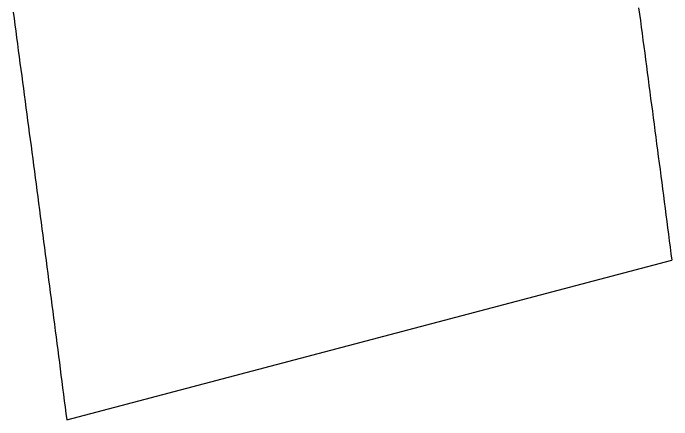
# Model space of a CAD drawing. Extents: x 50 to 1155, y -2400 to -33.
# Drawn here: x 883.8 to 1096.1, y -1963.9 to -1832.9 of the extents above; entities that cross this region are included whole.
import ezdxf

# ---------------------------------------------------------------- set-up
doc = ezdxf.new("R2010")
doc.units = 0
doc.layers.get('0').update_dxf_attribs({"color": 18, "linetype": 'CONTINUOUS'})

msp = doc.modelspace()

# ---------------------------------------------------------------- linework, layer by layer
at = {"color": 18}
msp.add_line((901.094, -1963.93), (1096.111, -1912.49), dxfattribs=at)
for points in [[(1085.42, -1831.15, 0), (1085.7, -1833.24, 0), (1085.97, -1835.32, 0), (1086.25, -1837.41, 0), (1086.53, -1839.5, 0), (1086.81, -1841.58, 0), (1087.08, -1843.67, 0), (1087.36, -1845.75, 0), (1087.64, -1847.84, 0), (1087.91, -1849.93, 0), (1088.19, -1852.01, 0), (1088.46, -1854.1, 0), (1088.74, -1856.18, 0), (1089.01, -1858.27, 0), (1089.29, -1860.36, 0), (1089.57, -1862.44, 0), (1089.84, -1864.53, 0), (1090.11, -1866.61, 0), (1090.39, -1868.7, 0), (1090.66, -1870.78, 0), (1090.94, -1872.87, 0), (1091.21, -1874.96, 0), (1091.49, -1877.04, 0), (1091.76, -1879.13, 0), (1092.03, -1881.21, 0), (1092.31, -1883.3, 0), (1092.58, -1885.38, 0), (1092.85, -1887.47, 0), (1093.12, -1889.55, 0), (1093.4, -1891.64, 0), (1093.67, -1893.72, 0), (1093.94, -1895.81, 0), (1094.21, -1897.89, 0), (1094.48, -1899.98, 0), (1094.76, -1902.07, 0), (1095.03, -1904.15, 0), (1095.3, -1906.24, 0), (1095.57, -1908.32, 0), (1095.84, -1910.41, 0), (1096.11, -1912.49, 0)], [(883.829, -1832.57, 0), (884.104, -1834.62, 0), (884.38, -1836.68, 0), (884.655, -1838.73, 0), (884.93, -1840.78, 0), (885.205, -1842.84, 0), (885.479, -1844.89, 0), (885.754, -1846.94, 0), (886.028, -1849, 0), (886.302, -1851.05, 0), (886.576, -1853.1, 0), (886.849, -1855.16, 0), (887.123, -1857.21, 0), (887.396, -1859.26, 0), (887.669, -1861.32, 0), (887.942, -1863.37, 0), (888.215, -1865.42, 0), (888.488, -1867.48, 0), (888.76, -1869.53, 0), (889.032, -1871.58, 0), (889.304, -1873.64, 0), (889.576, -1875.69, 0), (889.848, -1877.74, 0), (890.12, -1879.79, 0), (890.391, -1881.85, 0), (890.662, -1883.9, 0), (890.933, -1885.95, 0), (891.204, -1888.01, 0), (891.474, -1890.06, 0), (891.745, -1892.11, 0), (892.015, -1894.16, 0), (892.285, -1896.22, 0), (892.555, -1898.27, 0), (892.825, -1900.32, 0), (893.094, -1902.37, 0), (893.363, -1904.43, 0), (893.632, -1906.48, 0), (893.901, -1908.53, 0), (894.17, -1910.58, 0), (894.439, -1912.64, 0), (894.707, -1914.69, 0), (894.975, -1916.74, 0), (895.243, -1918.79, 0), (895.511, -1920.84, 0), (895.779, -1922.9, 0), (896.046, -1924.95, 0), (896.314, -1927, 0), (896.581, -1929.05, 0), (896.848, -1931.1, 0), (897.114, -1933.16, 0), (897.381, -1935.21, 0), (897.647, -1937.26, 0), (897.914, -1939.31, 0), (898.18, -1941.36, 0), (898.446, -1943.41, 0), (898.711, -1945.47, 0), (898.977, -1947.52, 0), (899.242, -1949.57, 0), (899.507, -1951.62, 0), (899.772, -1953.67, 0), (900.037, -1955.72, 0), (900.301, -1957.78, 0), (900.566, -1959.83, 0), (900.83, -1961.88, 0), (901.094, -1963.93, 0)]]:
    msp.add_polyline3d(points, dxfattribs=at)

doc.saveas('drawing.dxf')
